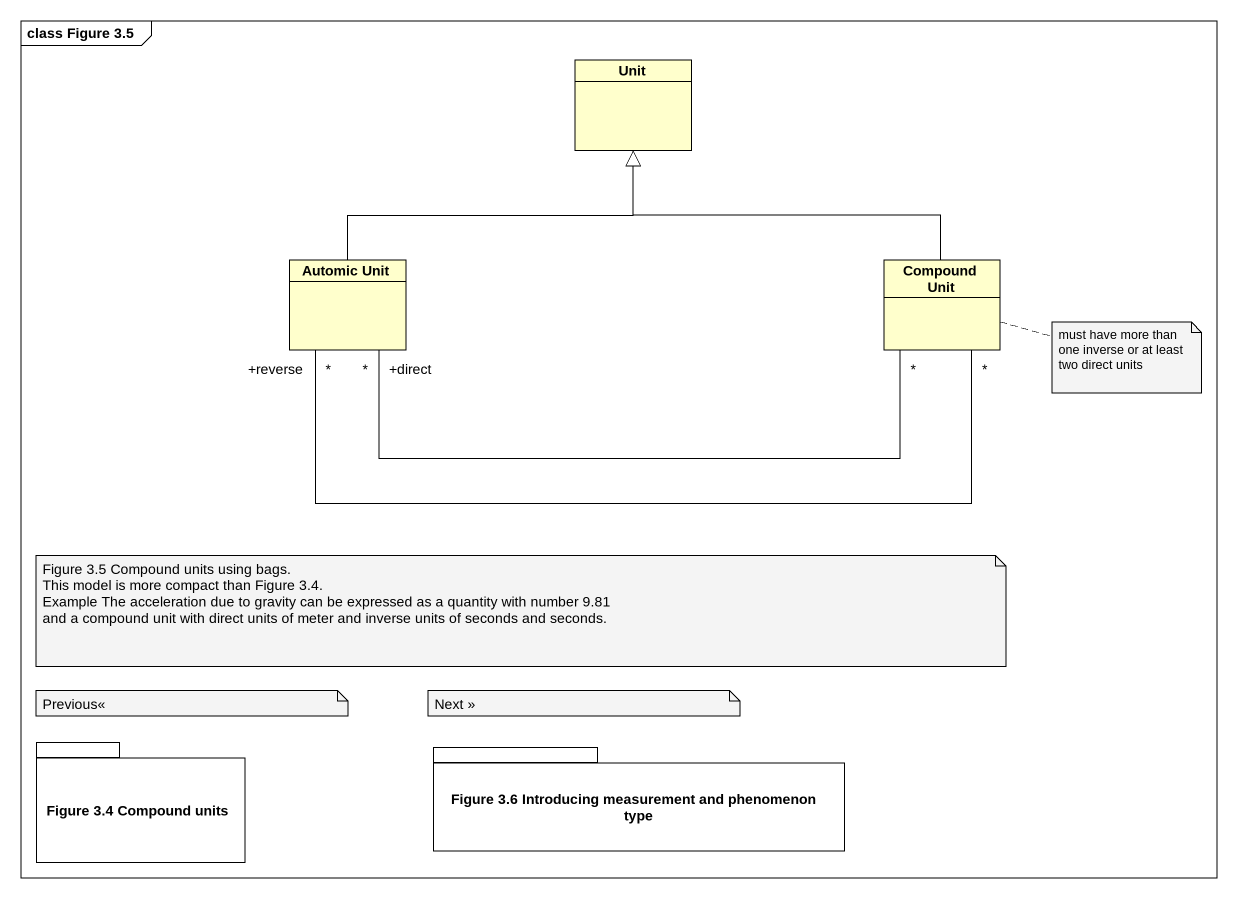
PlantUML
@startuml
mainframe class Figure 3.5
hide circle
hide empty members
class Unit
class "Automic Unit" as Automic_Unit
class "Compound Unit" as Compound_Unit
package "Figure 3.4 Compound units" as Figure_3_4_Compound_units {
}
package "Figure 3.6 Introducing measurement and phenomenon type" as Figure_3_6_Introducing {
}
Automic_Unit -up-|> Unit
Automic_Unit "+reverse\n*" -right- "*" Compound_Unit
Automic_Unit "+direct\n*" -right- "*" Compound_Unit
Compound_Unit -up-|> Unit
note right of Compound_Unit : must have more than one inverse or at least two direct units
note as N2
  Figure 3.5 Compound units using bags.
  This model is more compact than Figure 3.4.
  Example The acceleration due to gravity can be expressed as a quantity with number 9.81
  and a compound unit with direct units of meter and inverse units of seconds and seconds.
end note
note as N3
  Previous<<
end note
note as N4
  Next >>
end note
@enduml
